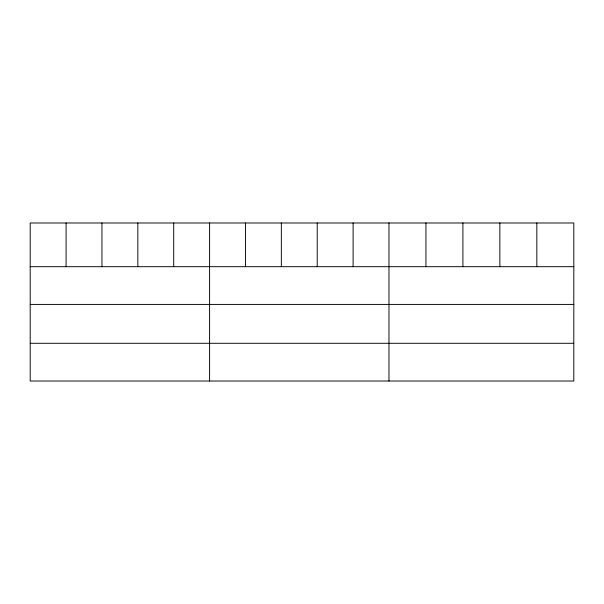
<?xml version="1.0" encoding="UTF-8"?>
<svg xmlns="http://www.w3.org/2000/svg" width="604" height="604" viewBox="0 0 604 604"><rect width="100%" height="100%" fill="white"/><g stroke="black" fill="none" stroke-linecap="round" stroke-linejoin="round"><path stroke-width="0.91" d="M573.8 304.416L573.8 222.982L30.2 222.982L30.2 381.018L573.8 381.018L573.8 304.416L30.2 304.416M30.2 266.681L573.8 266.681M30.2 343.291L573.8 343.291M536.835 222.982L536.835 266.681M499.87 222.982L499.87 266.681M462.906 222.982L462.906 266.681M425.941 222.982L425.941 266.681M388.976 222.982L388.976 381.018M353.098 222.982L353.098 266.681M317.221 222.982L317.221 266.681M281.343 222.982L281.343 266.681M245.466 222.982L245.466 266.681M209.588 222.982L209.588 381.018M173.71 222.982L173.71 266.681M137.833 222.982L137.833 266.681M101.955 222.982L101.955 266.681M66.078 222.982L66.078 266.681"/></g></svg>
